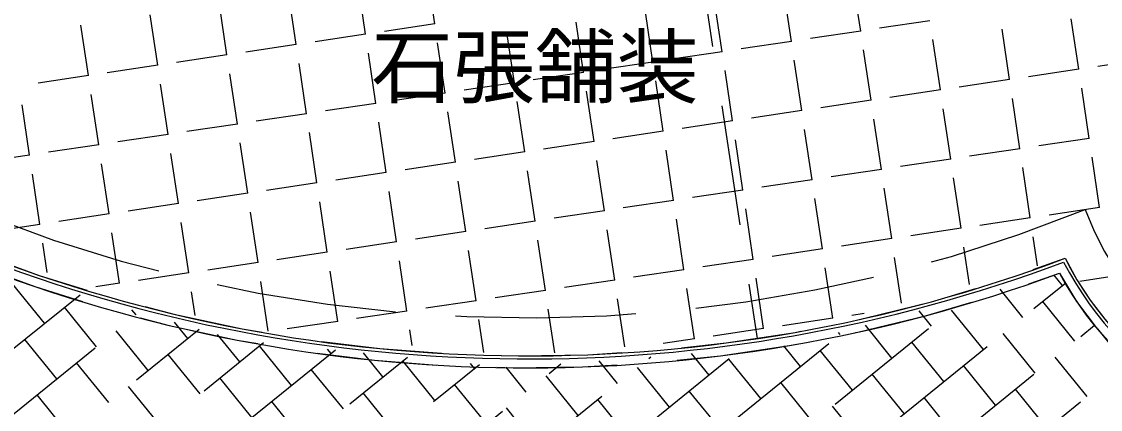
# Model space of a CAD drawing. Units: millimetres on the paper. Extents: x -203 to 197, y -122 to 155.
# Drawn here: x -0.84 to 17.1, y 4.75 to 11.21 of the extents above; entities that cross this region are included whole.
import ezdxf
from ezdxf.enums import TextEntityAlignment as Align

# ---------------------------------------------------------------- set-up
doc = ezdxf.new("R2010")
doc.units = ezdxf.units.MM
doc.linetypes.add('DASHED2', pattern=[3, 2, -1])
doc.linetypes.add('DASHED3', pattern=[4, 3, -1])
for name, color, linetype in [('0-6_D-STR-1-計線1_計画', 7, 'Continuous'), ('0-9_D-BMK（中心）水景', 7, 'DASHED2'), ('0-E_D-STR-5-1排水', 7, 'Continuous'), ('1-0_D-DCR-2-ハッチ', 7, 'Continuous'), ('1-5_D-STR-HTXT-舗装', 7, 'Continuous')]:
    doc.layers.add(name, color=color, linetype=linetype)
doc.styles.add('ＭＳ ゴシック', font='')
doc.styles.get('ＭＳ ゴシック').set_extended_font_data('MS Gothic')

msp = doc.modelspace()

# ---------------------------------------------------------------- linework, layer by layer
at = {"layer": '0-6_D-STR-1-計線1_計画'}
for centre, radius, start, end in [((21.527, 9.825), 5.833, 208.7594, 40.4348), ((7.586, 30.977), 25.533, 248.6326, 290.2263)]:
    msp.add_arc(centre, radius, start, end, dxfattribs=at)
at = {"layer": '0-9_D-BMK（中心）水景'}
msp.add_line((5.397, 45.396), (11.388, 5.931), dxfattribs=at)
at = {"layer": '0-E_D-STR-5-1排水'}
for centre, radius, start, end in [((21.527, 9.825), 5.683, 207.4559, 41.6178), ((7.586, 30.977), 25.383, 248.6326, 290.5211)]:
    msp.add_arc(centre, radius, start, end, dxfattribs=at)
at = {"layer": '0-E_D-STR-5-1排水', "linetype": 'DASHED3'}
for centre, radius, start, end in [((21.527, 9.825), 5, 200.4584, 48.0194), ((7.586, 30.977), 24.7, 248.6326, 292.0099)]:
    msp.add_arc(centre, radius, start, end, dxfattribs=at)
at = {"layer": '1-0_D-DCR-2-ハッチ', "linetype": 'DASHED2'}
for p, q in [((6.031, 11.168), (5.906, 12.005)), ((13.111, 11.049), (12.986, 11.886)), ((3.728, 10.824), (3.603, 11.661)), ((4.88, 10.996), (4.755, 11.833)), ((11.96, 10.877), (11.835, 11.714)), ((2.577, 10.651), (2.452, 11.489)), ((10.809, 10.705), (10.683, 11.542)), ((1.426, 10.479), (1.3, 11.317)), ((9.657, 10.533), (9.532, 11.37)), ((0.274, 10.307), (0.149, 11.145)), ((6.031, 11.168), (5.194, 11.043)), ((8.506, 10.36), (8.381, 11.198)), ((14.263, 11.221), (13.425, 11.096)), ((16.738, 10.414), (16.612, 11.251)), ((4.88, 10.996), (4.042, 10.87)), ((7.355, 10.188), (7.229, 11.026)), ((13.111, 11.049), (12.274, 10.924)), ((15.586, 10.242), (15.461, 11.079)), ((3.728, 10.824), (2.891, 10.698)), ((6.203, 10.016), (6.078, 10.854)), ((11.96, 10.877), (11.123, 10.752)), ((14.435, 10.069), (14.31, 10.907)), ((2.577, 10.651), (1.74, 10.526)), ((5.052, 9.844), (4.927, 10.682)), ((10.809, 10.705), (9.971, 10.579)), ((13.283, 9.897), (13.158, 10.735)), ((17.889, 10.586), (17.052, 10.461)), ((1.426, 10.479), (0.588, 10.354)), ((3.9, 9.672), (3.775, 10.51)), ((9.657, 10.533), (8.82, 10.407)), ((12.132, 9.725), (12.007, 10.563)), ((16.738, 10.414), (15.9, 10.288)), ((0.274, 10.307), (-0.563, 10.182)), ((2.749, 9.5), (2.624, 10.337)), ((8.506, 10.36), (7.669, 10.235)), ((10.981, 9.553), (10.856, 10.391)), ((15.586, 10.242), (14.749, 10.116)), ((1.598, 9.328), (1.472, 10.165)), ((7.355, 10.188), (6.517, 10.063)), ((8.678, 9.209), (8.553, 10.046)), ((9.829, 9.381), (9.704, 10.219)), ((14.435, 10.069), (13.597, 9.944)), ((16.91, 9.262), (16.785, 10.1)), ((0.446, 9.156), (0.321, 9.993)), ((6.203, 10.016), (5.366, 9.891)), ((7.527, 9.037), (7.401, 9.874)), ((13.283, 9.897), (12.446, 9.772)), ((15.758, 9.09), (15.633, 9.928)), ((-0.705, 8.984), (-0.83, 9.821)), ((5.052, 9.844), (4.214, 9.719)), ((6.375, 8.865), (6.25, 9.702)), ((12.132, 9.725), (11.295, 9.6)), ((14.607, 8.918), (14.482, 9.755)), ((3.9, 9.672), (3.063, 9.547)), ((5.224, 8.693), (5.099, 9.53)), ((10.981, 9.553), (10.143, 9.428)), ((13.456, 8.746), (13.33, 9.583)), ((1.598, 9.328), (0.76, 9.203)), ((2.749, 9.5), (1.912, 9.375)), ((4.072, 8.521), (3.947, 9.358)), ((9.829, 9.381), (8.992, 9.256)), ((12.304, 8.574), (12.179, 9.411)), ((0.446, 9.156), (-0.391, 9.031)), ((2.921, 8.349), (2.796, 9.186)), ((8.678, 9.209), (7.841, 9.084)), ((11.153, 8.402), (11.028, 9.239)), ((16.91, 9.262), (16.072, 9.137)), ((-0.705, 8.984), (-1.543, 8.859)), ((1.77, 8.177), (1.645, 9.014)), ((7.527, 9.037), (6.689, 8.912)), ((10.001, 8.23), (9.876, 9.067)), ((15.758, 9.09), (14.921, 8.965)), ((0.618, 8.005), (0.493, 8.842)), ((6.375, 8.865), (5.538, 8.74)), ((8.85, 8.058), (8.725, 8.895)), ((14.607, 8.918), (13.77, 8.793)), ((17.082, 8.111), (16.957, 8.948)), ((-0.533, 7.832), (-0.658, 8.67)), ((5.224, 8.693), (4.386, 8.568)), ((7.699, 7.886), (7.574, 8.723)), ((13.456, 8.746), (12.618, 8.621)), ((15.93, 7.939), (15.805, 8.776)), ((4.072, 8.521), (3.235, 8.396)), ((6.547, 7.714), (6.422, 8.551)), ((12.304, 8.574), (11.467, 8.449)), ((13.628, 7.595), (13.502, 8.432)), ((14.779, 7.767), (14.654, 8.604)), ((2.921, 8.349), (2.084, 8.224)), ((5.396, 7.541), (5.271, 8.379)), ((11.153, 8.402), (10.315, 8.277)), ((12.476, 7.423), (12.351, 8.26)), ((1.77, 8.177), (0.932, 8.051)), ((4.245, 7.369), (4.119, 8.207)), ((10.001, 8.23), (9.164, 8.105)), ((11.325, 7.25), (11.2, 8.088)), ((17.082, 8.111), (16.244, 7.986)), ((0.618, 8.005), (-0.219, 7.879)), ((3.093, 7.197), (2.968, 8.035)), ((8.85, 8.058), (8.013, 7.933)), ((10.173, 7.078), (10.048, 7.916)), ((15.93, 7.939), (15.093, 7.814)), ((-0.533, 7.832), (-1.37, 7.707)), ((1.942, 7.025), (1.817, 7.863)), ((6.547, 7.714), (5.71, 7.588)), ((7.699, 7.886), (6.861, 7.76)), ((9.022, 6.906), (8.897, 7.744)), ((14.779, 7.767), (13.942, 7.642)), ((0.79, 6.853), (0.665, 7.691)), ((5.396, 7.541), (4.559, 7.416)), ((7.871, 6.734), (7.746, 7.572)), ((13.628, 7.595), (12.79, 7.469)), ((16.05, 7.141), (15.977, 7.625)), ((-0.413, 7.029), (-0.486, 7.518)), ((4.245, 7.369), (3.407, 7.244)), ((6.719, 6.562), (6.594, 7.4)), ((12.476, 7.423), (11.639, 7.297)), ((14.919, 6.83), (14.826, 7.453)), ((3.093, 7.197), (2.256, 7.072)), ((5.568, 6.39), (5.443, 7.227)), ((11.325, 7.25), (10.487, 7.125)), ((13.788, 6.519), (13.675, 7.281)), ((1.942, 7.025), (1.104, 6.9)), ((4.417, 6.218), (4.291, 7.055)), ((10.173, 7.078), (9.336, 6.953)), ((12.648, 6.271), (12.523, 7.109)), ((-0.455, 6.186), (-0.988, 6.844)), ((0.79, 6.853), (0.399, 6.795)), ((3.264, 6.054), (3.14, 6.883)), ((6.665, -1.122), (16.521, 6.859)), ((9.022, 6.906), (8.185, 6.781)), ((11.497, 6.099), (11.372, 6.936)), ((16.467, 6.815), (16.322, 6.994)), ((17.254, 6.959), (16.751, 6.884)), ((-17.398, -7.534), (0.134, 6.662)), ((2.047, 6.318), (1.989, 6.711)), ((7.871, 6.734), (7.033, 6.609)), ((10.346, 5.927), (10.22, 6.764)), ((15.809, 6.282), (15.427, 6.754)), ((5.69, -0.822), (14.856, 6.6)), ((6.719, 6.562), (5.882, 6.437)), ((9.188, 5.795), (9.069, 6.592)), ((16.67, 5.891), (16.138, 6.549)), ((-17.488, -8.697), (1.124, 6.375)), ((0.407, 5.794), (-0.126, 6.452)), ((1.065, 6.327), (0.996, 6.412)), ((5.568, 6.39), (4.731, 6.265)), ((8.026, 5.696), (7.918, 6.42)), ((13.169, 6.349), (12.962, 6.318)), ((14.289, 6.141), (14.085, 6.393)), ((15.151, 5.749), (14.618, 6.407)), ((1.927, 5.935), (1.707, 6.206)), ((4.417, 6.218), (3.579, 6.093)), ((6.848, 5.701), (6.766, 6.248)), ((7.442, -1.583), (16.996, 6.154)), ((11.497, 6.099), (10.66, 5.974)), ((12.648, 6.271), (11.811, 6.146)), ((13.631, 5.608), (13.19, 6.153)), ((-17.579, -9.86), (2.115, 6.088)), ((-0.251, 5.261), (-0.784, 5.919)), ((1.269, 5.403), (0.736, 6.061)), ((2.788, 5.544), (2.419, 6)), ((4.034, -1.074), (12.843, 6.06)), ((5.653, 5.818), (5.615, 6.076)), ((10.346, 5.927), (9.829, 5.85)), ((12.769, 6), (12.742, 6.033)), ((16.012, 5.358), (15.48, 6.016)), ((17.532, 5.499), (17.053, 6.092)), ((-16.455, -10.039), (3.184, 5.864)), ((-15.687, -10.507), (4.38, 5.743)), ((2.379, -1.325), (11.117, 5.752)), ((3.65, 5.152), (3.117, 5.81)), ((4.308, 5.685), (4.25, 5.756)), ((12.111, 5.467), (11.834, 5.81)), ((14.493, 5.217), (13.96, 5.875)), ((-14.031, -10.255), (5.576, 5.622)), ((-4.401, -5.725), (9.622, 5.631)), ((2.13, 5.011), (1.598, 5.669)), ((5.17, 5.293), (4.844, 5.697)), ((6.032, 4.902), (5.499, 5.56)), ((9.071, 5.184), (8.766, 5.561)), ((10.591, 5.326), (10.3, 5.685)), ((11.453, 4.934), (10.92, 5.592)), ((12.973, 5.075), (12.44, 5.733)), ((16.874, 4.966), (16.341, 5.624)), ((-7.98, -6.445), (6.772, 5.502)), ((-6.057, -5.977), (8.128, 5.51)), ((0.611, 4.87), (0.078, 5.528)), ((4.512, 4.761), (3.979, 5.419)), ((6.69, 5.435), (6.623, 5.517)), ((7.552, 5.043), (7.217, 5.457)), ((8.218, -2.043), (17.588, 5.545)), ((9.933, 4.793), (9.4, 5.451)), ((15.354, 4.825), (14.822, 5.483)), ((2.992, 4.619), (2.459, 5.277)), ((8.413, 4.652), (7.881, 5.31)), ((12.315, 4.543), (11.782, 5.201)), ((13.835, 4.684), (13.302, 5.342)), ((1.472, 4.478), (0.94, 5.136)), ((5.374, 4.369), (4.841, 5.027)), ((6.894, 4.51), (6.361, 5.168)), ((10.795, 4.401), (10.262, 5.059)), ((16.216, 4.433), (15.683, 5.091)), ((-0.047, 4.337), (-0.58, 4.995)), ((3.854, 4.228), (3.321, 4.886)), ((9.275, 4.26), (8.742, 4.918)), ((14.696, 4.292), (14.164, 4.95)), ((7.755, 4.119), (7.223, 4.777)), ((13.177, 4.151), (12.644, 4.809))]:
    msp.add_line(p, q, dxfattribs=at)
for centre, radius, start, end in [((21.527, 9.825), 5.633, 207.0052, 42.0275), ((7.586, 30.977), 25.333, 248.6326, 290.6216), ((7.586, 30.977), 25.533, 248.6326, 290.2263), ((21.527, 9.825), 5.833, 208.7594, 292.2168)]:
    msp.add_arc(centre, radius, start, end, dxfattribs=at)
at = {"layer": '1-0_D-DCR-2-ハッチ'}
for centre, radius, start, end in [((21.527, 9.825), 5.633, 207.0052, 42.0275), ((7.586, 30.977), 25.333, 248.6326, 290.6216)]:
    msp.add_arc(centre, radius, start, end, dxfattribs=at)

# ---------------------------------------------------------------- texts
at = {"layer": '1-5_D-STR-HTXT-舗装', "color": 4, "style": 'ＭＳ ゴシック'}
msp.add_text('石張舗装', height=0.9971, dxfattribs=at).set_placement((4.975, 9.656), align=Align.BOTTOM_LEFT)

doc.saveas('drawing.dxf')
